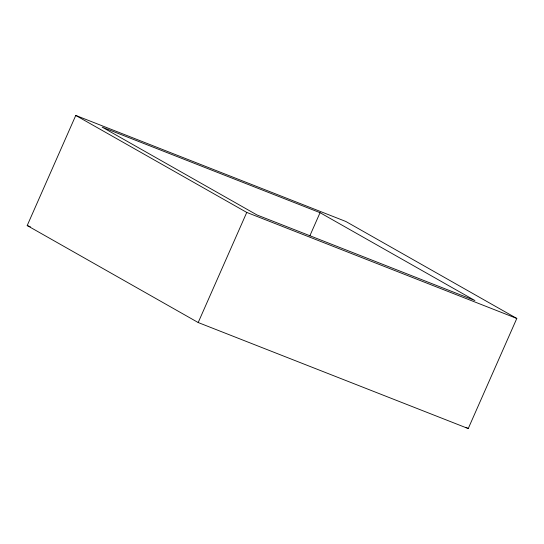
<?xml version="1.0" encoding="UTF-8"?>
<svg xmlns="http://www.w3.org/2000/svg" width="544" height="544" viewBox="0 0 544 544"><rect width="100%" height="100%" fill="white"/><g stroke="black" fill="none" stroke-linecap="round" stroke-linejoin="round"><path stroke-width="0.82" d="M27.2 225.549L75.766 115.437L345.807 221.462L516.8 318.451L468.234 428.563L198.193 322.538L27.2 225.549L30.355 226.787M198.193 322.538L246.758 212.425L75.766 115.437M309.808 235.926L320.056 212.69L102.17 127.14L257.047 214.989L474.932 300.54L320.056 212.69M246.758 212.425L516.8 318.451M466.024 427.312L468.234 428.563"/></g></svg>
